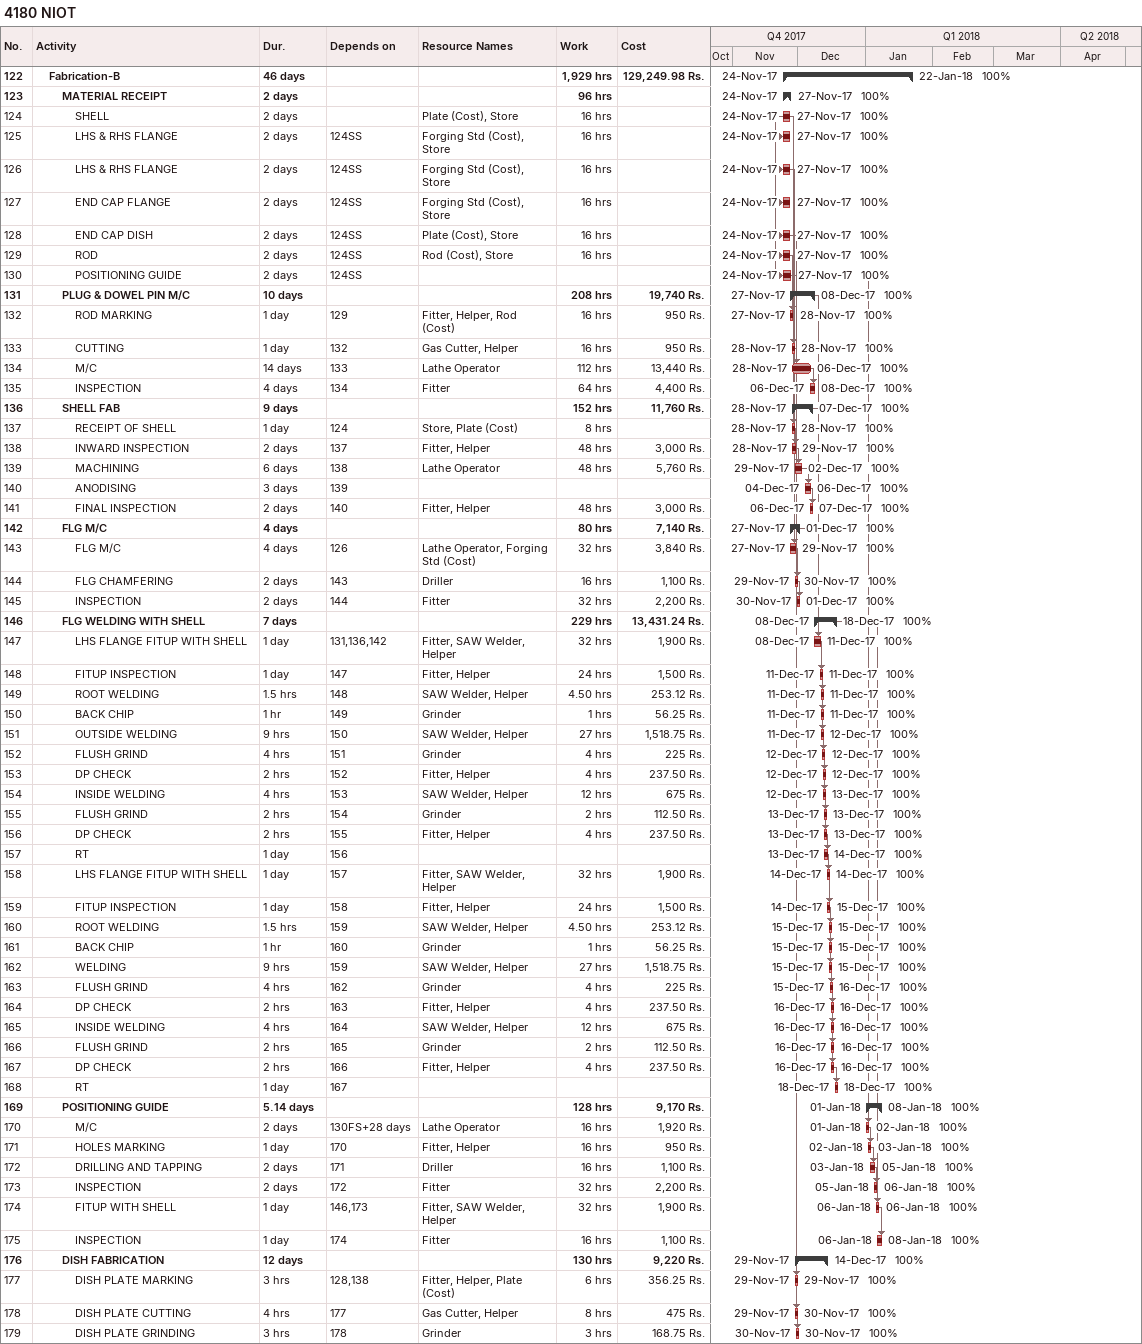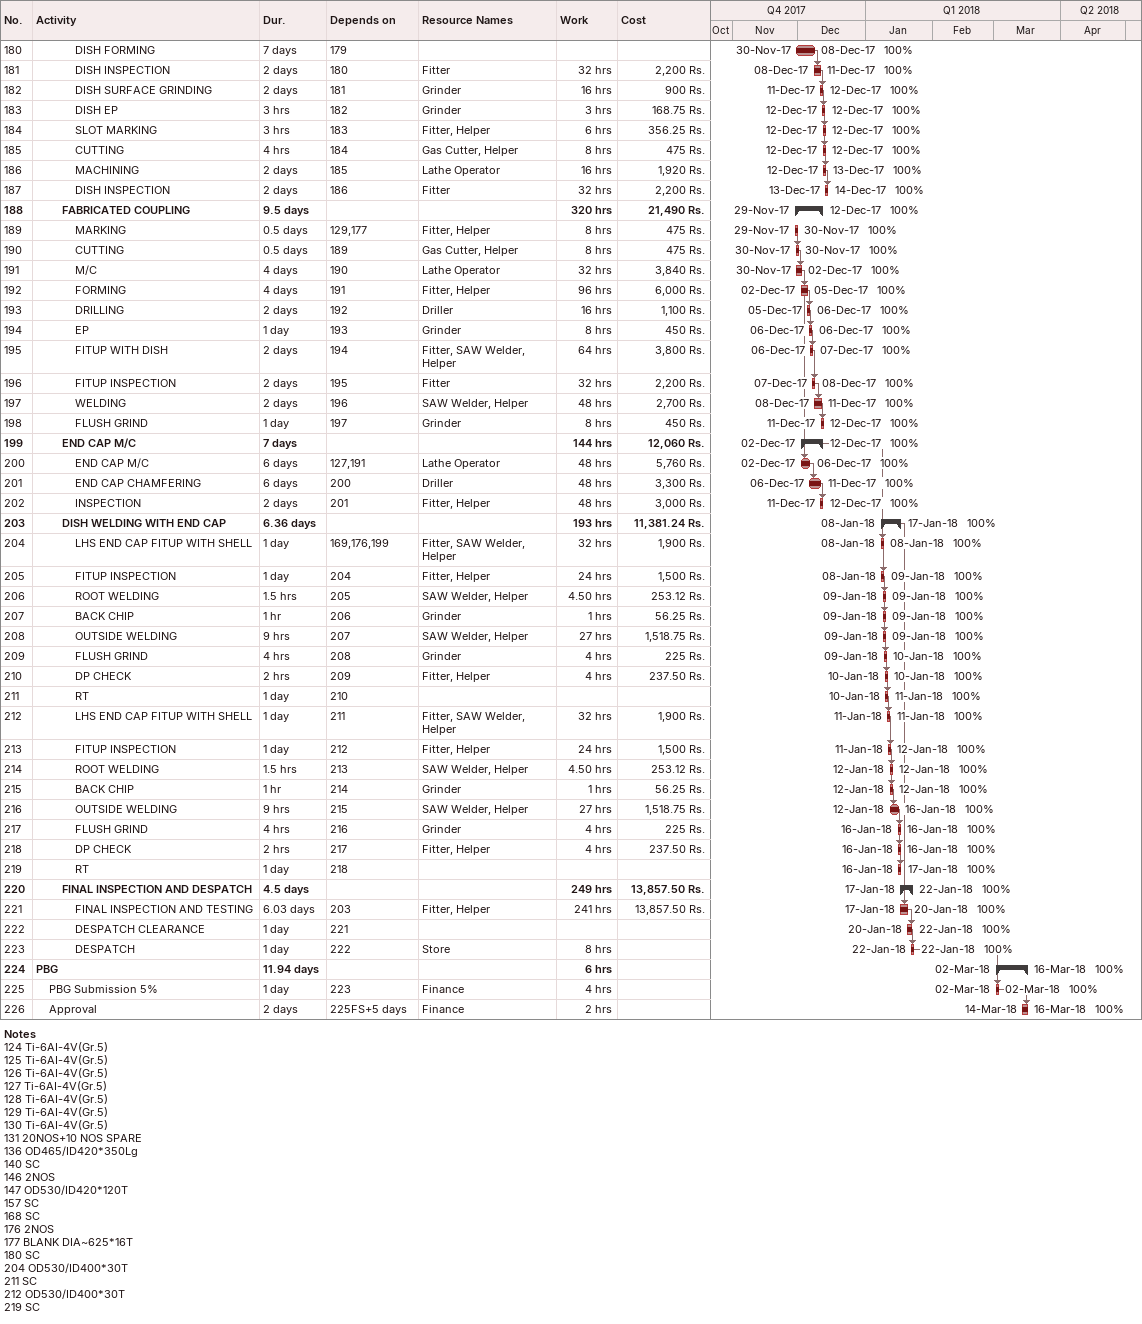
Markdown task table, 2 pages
4180 NIOT

| ID | Level | Task | Duration | Start | Finish | Predecessors | Resources | % complete | Work (h) | Cost (Rs.) |
|---|---|---|---|---|---|---|---|---|---|---|
| 122 | 2 | **Fabrication-B** | 46d | 2017-11-24 | 2018-01-22 |  |  | 100 | 1929 | 129249.98 |
| 123 | 3 | **MATERIAL RECEIPT** | 2d | 2017-11-24 | 2017-11-27 |  |  | 100 | 96 |  |
| 124 | 4 | SHELL | 2d | 2017-11-24 | 2017-11-27 |  | Plate (Cost), Store | 100 | 16 |  |
| 125 | 4 | LHS & RHS FLANGE | 2d | 2017-11-24 | 2017-11-27 | 124SS | Forging Std (Cost), Store | 100 | 16 |  |
| 126 | 4 | LHS & RHS FLANGE | 2d | 2017-11-24 | 2017-11-27 | 124SS | Forging Std (Cost), Store | 100 | 16 |  |
| 127 | 4 | END CAP FLANGE | 2d | 2017-11-24 | 2017-11-27 | 124SS | Forging Std (Cost), Store | 100 | 16 |  |
| 128 | 4 | END CAP DISH | 2d | 2017-11-24 | 2017-11-27 | 124SS | Plate (Cost), Store | 100 | 16 |  |
| 129 | 4 | ROD | 2d | 2017-11-24 | 2017-11-27 | 124SS | Rod (Cost), Store | 100 | 16 |  |
| 130 | 4 | POSITIONING GUIDE | 2d | 2017-11-24 | 2017-11-27 | 124SS |  | 100 |  |  |
| 131 | 3 | **PLUG & DOWEL PIN M/C** | 10d | 2017-11-27 | 2017-12-08 |  |  | 100 | 208 | 19740 |
| 132 | 4 | ROD MARKING | 1d | 2017-11-27 | 2017-11-28 | 129 | Fitter, Helper, Rod (Cost) | 100 | 16 | 950 |
| 133 | 4 | CUTTING | 1d | 2017-11-28 | 2017-11-28 | 132 | Gas Cutter, Helper | 100 | 16 | 950 |
| 134 | 4 | M/C | 14d | 2017-11-28 | 2017-12-06 | 133 | Lathe Operator | 100 | 112 | 13440 |
| 135 | 4 | INSPECTION | 4d | 2017-12-06 | 2017-12-08 | 134 | Fitter | 100 | 64 | 4400 |
| 136 | 3 | **SHELL FAB** | 9d | 2017-11-28 | 2017-12-07 |  |  | 100 | 152 | 11760 |
| 137 | 4 | RECEIPT OF SHELL | 1d | 2017-11-28 | 2017-11-28 | 124 | Store, Plate (Cost) | 100 | 8 |  |
| 138 | 4 | INWARD INSPECTION | 2d | 2017-11-28 | 2017-11-29 | 137 | Fitter, Helper | 100 | 48 | 3000 |
| 139 | 4 | MACHINING | 6d | 2017-11-29 | 2017-12-02 | 138 | Lathe Operator | 100 | 48 | 5760 |
| 140 | 4 | ANODISING | 3d | 2017-12-04 | 2017-12-06 | 139 |  | 100 |  |  |
| 141 | 4 | FINAL INSPECTION | 2d | 2017-12-06 | 2017-12-07 | 140 | Fitter, Helper | 100 | 48 | 3000 |
| 142 | 3 | **FLG M/C** | 4d | 2017-11-27 | 2017-12-01 |  |  | 100 | 80 | 7140 |
| 143 | 4 | FLG M/C | 4d | 2017-11-27 | 2017-11-29 | 126 | Lathe Operator, Forging Std (Cost) | 100 | 32 | 3840 |
| 144 | 4 | FLG CHAMFERING | 2d | 2017-11-29 | 2017-11-30 | 143 | Driller | 100 | 16 | 1100 |
| 145 | 4 | INSPECTION | 2d | 2017-11-30 | 2017-12-01 | 144 | Fitter | 100 | 32 | 2200 |
| 146 | 3 | **FLG WELDING WITH SHELL** | 7d | 2017-12-08 | 2017-12-18 |  |  | 100 | 229 | 13431.24 |
| 147 | 4 | LHS FLANGE FITUP WITH SHELL | 1d | 2017-12-08 | 2017-12-11 | 131, 136, 142 | Fitter, SAW Welder, Helper | 100 | 32 | 1900 |
| 148 | 4 | FITUP INSPECTION | 1d | 2017-12-11 | 2017-12-11 | 147 | Fitter, Helper | 100 | 24 | 1500 |
| 149 | 4 | ROOT WELDING | 1.5h | 2017-12-11 | 2017-12-11 | 148 | SAW Welder, Helper | 100 | 4.50 | 253.12 |
| 150 | 4 | BACK CHIP | 1h | 2017-12-11 | 2017-12-11 | 149 | Grinder | 100 | 1 | 56.25 |
| 151 | 4 | OUTSIDE WELDING | 9h | 2017-12-11 | 2017-12-12 | 150 | SAW Welder, Helper | 100 | 27 | 1518.75 |
| 152 | 4 | FLUSH GRIND | 4h | 2017-12-12 | 2017-12-12 | 151 | Grinder | 100 | 4 | 225 |
| 153 | 4 | DP CHECK | 2h | 2017-12-12 | 2017-12-12 | 152 | Fitter, Helper | 100 | 4 | 237.50 |
| 154 | 4 | INSIDE WELDING | 4h | 2017-12-12 | 2017-12-13 | 153 | SAW Welder, Helper | 100 | 12 | 675 |
| 155 | 4 | FLUSH GRIND | 2h | 2017-12-13 | 2017-12-13 | 154 | Grinder | 100 | 2 | 112.50 |
| 156 | 4 | DP CHECK | 2h | 2017-12-13 | 2017-12-13 | 155 | Fitter, Helper | 100 | 4 | 237.50 |
| 157 | 4 | RT | 1d | 2017-12-13 | 2017-12-14 | 156 |  | 100 |  |  |
| 158 | 4 | LHS FLANGE FITUP WITH SHELL | 1d | 2017-12-14 | 2017-12-14 | 157 | Fitter, SAW Welder, Helper | 100 | 32 | 1900 |
| 159 | 4 | FITUP INSPECTION | 1d | 2017-12-14 | 2017-12-15 | 158 | Fitter, Helper | 100 | 24 | 1500 |
| 160 | 4 | ROOT WELDING | 1.5h | 2017-12-15 | 2017-12-15 | 159 | SAW Welder, Helper | 100 | 4.50 | 253.12 |
| 161 | 4 | BACK CHIP | 1h | 2017-12-15 | 2017-12-15 | 160 | Grinder | 100 | 1 | 56.25 |
| 162 | 4 | WELDING | 9h | 2017-12-15 | 2017-12-15 | 159 | SAW Welder, Helper | 100 | 27 | 1518.75 |
| 163 | 4 | FLUSH GRIND | 4h | 2017-12-15 | 2017-12-16 | 162 | Grinder | 100 | 4 | 225 |
| 164 | 4 | DP CHECK | 2h | 2017-12-16 | 2017-12-16 | 163 | Fitter, Helper | 100 | 4 | 237.50 |
| 165 | 4 | INSIDE WELDING | 4h | 2017-12-16 | 2017-12-16 | 164 | SAW Welder, Helper | 100 | 12 | 675 |
| 166 | 4 | FLUSH GRIND | 2h | 2017-12-16 | 2017-12-16 | 165 | Grinder | 100 | 2 | 112.50 |
| 167 | 4 | DP CHECK | 2h | 2017-12-16 | 2017-12-16 | 166 | Fitter, Helper | 100 | 4 | 237.50 |
| 168 | 4 | RT | 1d | 2017-12-18 | 2017-12-18 | 167 |  | 100 |  |  |
| 169 | 3 | **POSITIONING GUIDE** | 5.14d | 2018-01-01 | 2018-01-08 |  |  | 100 | 128 | 9170 |
| 170 | 4 | M/C | 2d | 2018-01-01 | 2018-01-02 | 130FS+28d | Lathe Operator | 100 | 16 | 1920 |
| 171 | 4 | HOLES MARKING | 1d | 2018-01-02 | 2018-01-03 | 170 | Fitter, Helper | 100 | 16 | 950 |
| 172 | 4 | DRILLING AND TAPPING | 2d | 2018-01-03 | 2018-01-05 | 171 | Driller | 100 | 16 | 1100 |
| 173 | 4 | INSPECTION | 2d | 2018-01-05 | 2018-01-06 | 172 | Fitter | 100 | 32 | 2200 |
| 174 | 4 | FITUP WITH SHELL | 1d | 2018-01-06 | 2018-01-06 | 146, 173 | Fitter, SAW Welder, Helper | 100 | 32 | 1900 |
| 175 | 4 | INSPECTION | 1d | 2018-01-06 | 2018-01-08 | 174 | Fitter | 100 | 16 | 1100 |
| 176 | 3 | **DISH FABRICATION** | 12d | 2017-11-29 | 2017-12-14 |  |  | 100 | 130 | 9220 |
| 177 | 4 | DISH PLATE MARKING | 3h | 2017-11-29 | 2017-11-29 | 128, 138 | Fitter, Helper, Plate (Cost) | 100 | 6 | 356.25 |
| 178 | 4 | DISH PLATE CUTTING | 4h | 2017-11-29 | 2017-11-30 | 177 | Gas Cutter, Helper | 100 | 8 | 475 |
| 179 | 4 | DISH PLATE GRINDING | 3h | 2017-11-30 | 2017-11-30 | 178 | Grinder | 100 | 3 | 168.75 |
| 180 | 4 | DISH FORMING | 7d | 2017-11-30 | 2017-12-08 | 179 |  | 100 |  |  |
| 181 | 4 | DISH INSPECTION | 2d | 2017-12-08 | 2017-12-11 | 180 | Fitter | 100 | 32 | 2200 |
| 182 | 4 | DISH SURFACE GRINDING | 2d | 2017-12-11 | 2017-12-12 | 181 | Grinder | 100 | 16 | 900 |
| 183 | 4 | DISH EP | 3h | 2017-12-12 | 2017-12-12 | 182 | Grinder | 100 | 3 | 168.75 |
| 184 | 4 | SLOT MARKING | 3h | 2017-12-12 | 2017-12-12 | 183 | Fitter, Helper | 100 | 6 | 356.25 |
| 185 | 4 | CUTTING | 4h | 2017-12-12 | 2017-12-12 | 184 | Gas Cutter, Helper | 100 | 8 | 475 |
| 186 | 4 | MACHINING | 2d | 2017-12-12 | 2017-12-13 | 185 | Lathe Operator | 100 | 16 | 1920 |
| 187 | 4 | DISH INSPECTION | 2d | 2017-12-13 | 2017-12-14 | 186 | Fitter | 100 | 32 | 2200 |
| 188 | 3 | **FABRICATED COUPLING** | 9.5d | 2017-11-29 | 2017-12-12 |  |  | 100 | 320 | 21490 |
| 189 | 4 | MARKING | 0.5d | 2017-11-29 | 2017-11-30 | 129, 177 | Fitter, Helper | 100 | 8 | 475 |
| 190 | 4 | CUTTING | 0.5d | 2017-11-30 | 2017-11-30 | 189 | Gas Cutter, Helper | 100 | 8 | 475 |
| 191 | 4 | M/C | 4d | 2017-11-30 | 2017-12-02 | 190 | Lathe Operator | 100 | 32 | 3840 |
| 192 | 4 | FORMING | 4d | 2017-12-02 | 2017-12-05 | 191 | Fitter, Helper | 100 | 96 | 6000 |
| 193 | 4 | DRILLING | 2d | 2017-12-05 | 2017-12-06 | 192 | Driller | 100 | 16 | 1100 |
| 194 | 4 | EP | 1d | 2017-12-06 | 2017-12-06 | 193 | Grinder | 100 | 8 | 450 |
| 195 | 4 | FITUP WITH DISH | 2d | 2017-12-06 | 2017-12-07 | 194 | Fitter, SAW Welder, Helper | 100 | 64 | 3800 |
| 196 | 4 | FITUP INSPECTION | 2d | 2017-12-07 | 2017-12-08 | 195 | Fitter | 100 | 32 | 2200 |
| 197 | 4 | WELDING | 2d | 2017-12-08 | 2017-12-11 | 196 | SAW Welder, Helper | 100 | 48 | 2700 |
| 198 | 4 | FLUSH GRIND | 1d | 2017-12-11 | 2017-12-12 | 197 | Grinder | 100 | 8 | 450 |
| 199 | 3 | **END CAP M/C** | 7d | 2017-12-02 | 2017-12-12 |  |  | 100 | 144 | 12060 |
| 200 | 4 | END CAP M/C | 6d | 2017-12-02 | 2017-12-06 | 127, 191 | Lathe Operator | 100 | 48 | 5760 |
| 201 | 4 | END CAP CHAMFERING | 6d | 2017-12-06 | 2017-12-11 | 200 | Driller | 100 | 48 | 3300 |
| 202 | 4 | INSPECTION | 2d | 2017-12-11 | 2017-12-12 | 201 | Fitter, Helper | 100 | 48 | 3000 |
| 203 | 3 | **DISH WELDING WITH END CAP** | 6.36d | 2018-01-08 | 2018-01-17 |  |  | 100 | 193 | 11381.24 |
| 204 | 4 | LHS END CAP FITUP WITH SHELL | 1d | 2018-01-08 | 2018-01-08 | 169, 176, 199 | Fitter, SAW Welder, Helper | 100 | 32 | 1900 |
| 205 | 4 | FITUP INSPECTION | 1d | 2018-01-08 | 2018-01-09 | 204 | Fitter, Helper | 100 | 24 | 1500 |
| 206 | 4 | ROOT WELDING | 1.5h | 2018-01-09 | 2018-01-09 | 205 | SAW Welder, Helper | 100 | 4.50 | 253.12 |
| 207 | 4 | BACK CHIP | 1h | 2018-01-09 | 2018-01-09 | 206 | Grinder | 100 | 1 | 56.25 |
| 208 | 4 | OUTSIDE WELDING | 9h | 2018-01-09 | 2018-01-09 | 207 | SAW Welder, Helper | 100 | 27 | 1518.75 |
| 209 | 4 | FLUSH GRIND | 4h | 2018-01-09 | 2018-01-10 | 208 | Grinder | 100 | 4 | 225 |
| 210 | 4 | DP CHECK | 2h | 2018-01-10 | 2018-01-10 | 209 | Fitter, Helper | 100 | 4 | 237.50 |
| 211 | 4 | RT | 1d | 2018-01-10 | 2018-01-11 | 210 |  | 100 |  |  |
| 212 | 4 | LHS END CAP FITUP WITH SHELL | 1d | 2018-01-11 | 2018-01-11 | 211 | Fitter, SAW Welder, Helper | 100 | 32 | 1900 |
| 213 | 4 | FITUP INSPECTION | 1d | 2018-01-11 | 2018-01-12 | 212 | Fitter, Helper | 100 | 24 | 1500 |
| 214 | 4 | ROOT WELDING | 1.5h | 2018-01-12 | 2018-01-12 | 213 | SAW Welder, Helper | 100 | 4.50 | 253.12 |
| 215 | 4 | BACK CHIP | 1h | 2018-01-12 | 2018-01-12 | 214 | Grinder | 100 | 1 | 56.25 |
| 216 | 4 | OUTSIDE WELDING | 9h | 2018-01-12 | 2018-01-16 | 215 | SAW Welder, Helper | 100 | 27 | 1518.75 |
| 217 | 4 | FLUSH GRIND | 4h | 2018-01-16 | 2018-01-16 | 216 | Grinder | 100 | 4 | 225 |
| 218 | 4 | DP CHECK | 2h | 2018-01-16 | 2018-01-16 | 217 | Fitter, Helper | 100 | 4 | 237.50 |
| 219 | 4 | RT | 1d | 2018-01-16 | 2018-01-17 | 218 |  | 100 |  |  |
| 220 | 3 | **FINAL INSPECTION AND DESPATCH** | 4.5d | 2018-01-17 | 2018-01-22 |  |  | 100 | 249 | 13857.50 |
| 221 | 4 | FINAL INSPECTION AND TESTING | 6.03d | 2018-01-17 | 2018-01-20 | 203 | Fitter, Helper | 100 | 241 | 13857.50 |
| 222 | 4 | DESPATCH CLEARANCE | 1d | 2018-01-20 | 2018-01-22 | 221 |  | 100 |  |  |
| 223 | 4 | DESPATCH | 1d | 2018-01-22 | 2018-01-22 | 222 | Store | 100 | 8 |  |
| 224 | 1 | **PBG** | 11.94d | 2018-03-02 | 2018-03-16 |  |  | 100 | 6 |  |
| 225 | 2 | PBG Submission 5% | 1d | 2018-03-02 | 2018-03-02 | 223 | Finance | 100 | 4 |  |
| 226 | 2 | Approval | 2d | 2018-03-14 | 2018-03-16 | 225FS+5d | Finance | 100 | 2 |  |

Notes
- 124: Ti-6AI-4V(Gr.5)
- 125: Ti-6AI-4V(Gr.5)
- 126: Ti-6AI-4V(Gr.5)
- 127: Ti-6AI-4V(Gr.5)
- 128: Ti-6AI-4V(Gr.5)
- 129: Ti-6AI-4V(Gr.5)
- 130: Ti-6AI-4V(Gr.5)
- 131: 20NOS+10 NOS SPARE
- 136: OD465/ID420*350Lg
- 140: SC
- 146: 2NOS
- 147: OD530/ID420*120T
- 157: SC
- 168: SC
- 176: 2NOS
- 177: BLANK DIA~625*16T
- 180: SC
- 204: OD530/ID400*30T
- 211: SC
- 212: OD530/ID400*30T
- 219: SC
